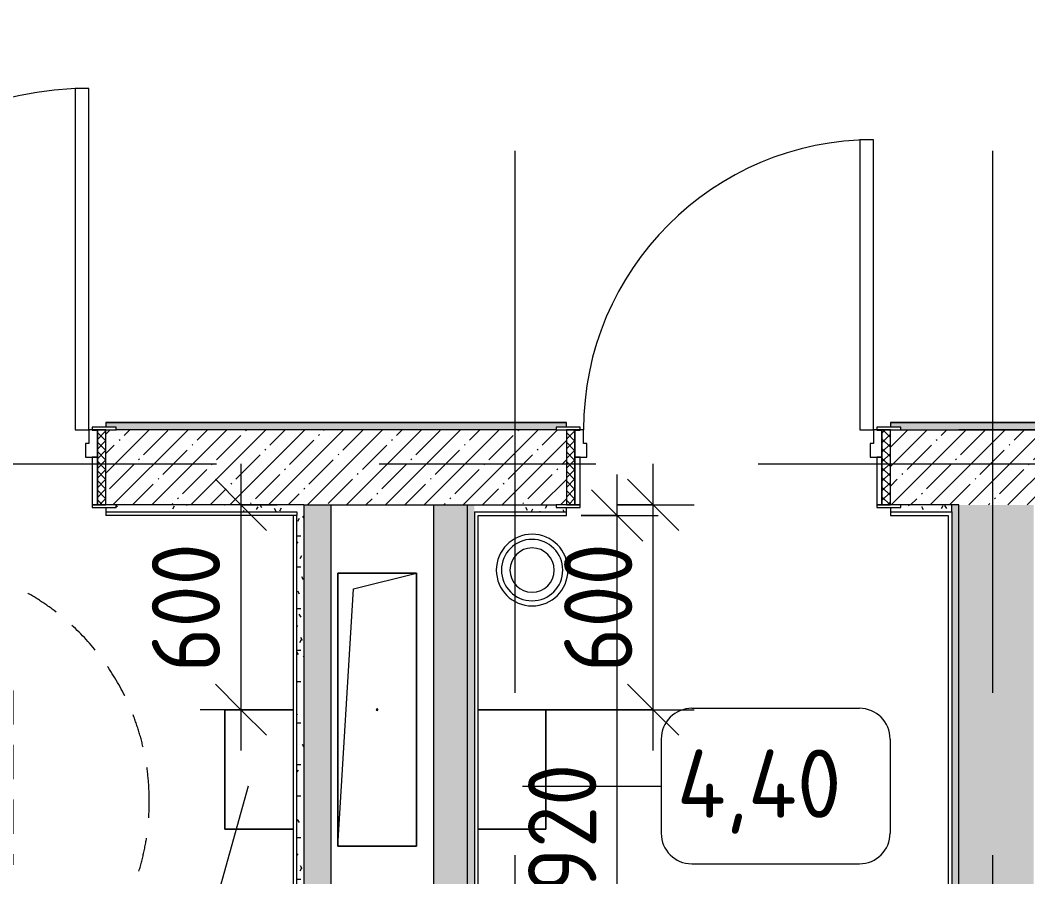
# Model space of a CAD drawing. Header units: millimetres. Extents: x 957 to 228198, y -8553 to 29000.
# Drawn here: x 58861 to 61815, y 6590 to 9100 of the extents above; entities that cross this region are included whole.
import ezdxf

# ---------------------------------------------------------------- set-up
doc = ezdxf.new("R2010")
doc.units = ezdxf.units.MM
doc.linetypes.add('200_ШТРИХ__ш1_п0_6_', pattern=[160, 100, -60])
doc.linetypes.add('Осевая', pattern=[3175, 635, -476.25, 1587.5, -476.25])
for name, color, linetype, lineweight in [('A-ANNO-DIMS', 7, 'Continuous', 9), ('A-ANNO-DIMS-100', 7, 'Continuous', 9), ('A-DOOR', 7, 'Continuous', 9), ('A-DOOR-FRAM-2', 7, 'Continuous', 9), ('A-GENM', 7, 'Continuous', 9), ('A-WALL', 7, 'Continuous', 9), ('I-FURN-IDEN', 7, 'Continuous', 9), ('I-WALL', 7, 'Continuous', 9), ('Оси-2', 7, 'Осевая', 9)]:
    doc.layers.add(name, color=color, linetype=linetype, lineweight=lineweight)
for name, color, linetype, lineweight, true_color in [('A-DOOR-1', 7, 'Continuous', 9, 0xc0c0c0), ('A-DOOR-FRAM-1', 7, 'Continuous', 9, 0xc0c0c0), ('A-WALL-1', 9, 'Continuous', 9, 0x808080), ('A-WALL-FNSH-1', 9, 'Continuous', 9, 0x808080), ('I-FURN-1', 9, 'Continuous', 9, 0x808080), ('I-FURN-2', 9, '200_ШТРИХ__ш1_п0_6_', 9, 0x808080), ('P-SANR-FIXT-2', 9, 'Continuous', 13, 0x808080)]:
    doc.layers.add(name, color=color, linetype=linetype, lineweight=lineweight, true_color=true_color)
doc.styles.add('GOST Common_3', font='GOST_Common.ttf', dxfattribs={"height": 200})
doc.styles.add('ISOCPEUR_3', font='isocpeur.ttf', dxfattribs={"width": 0.9, "height": 200})
doc.dimstyles.new('ISO-2_0_0_9К_Средний_округл2_1', dxfattribs={"dimscale": 304.8, "dimtxt": 199.196235, "dimasz": 0.492126, "dimexe": 0.393701, "dimexo": 0, "dimgap": 0, "dimtad": 1, "dimdec": 0, "dimrnd": 10, "dimzin": 0, "dimdsep": 46, "dimtxsty": 'ISOCPEUR_3', "dimblk1": 'OBLIQUE', "dimblk2": 'OBLIQUE', "dimsah": 1, "dimcen": 0.09, "dimdle": 0.393701, "dimazin": 0, "dimtfac": 1, "dimtdec": 4, "dimtix": 1, "dimtmove": 0, "dimatfit": 3, "dimfxl": 1, "dimtvp": 1, "dimtolj": 1, "dimtzin": 0, "dimarcsym": 2})
pattern_1 = [(45, (-10247.55, 0), (-57.02463, 57.02463), []), (45, (-10190.526, 0), (-57.02463, 57.02463), [100.806, -20.161, 3.353, -16.808])]
pattern_2 = [(135, (-10247.55, 0), (-75.43415, -75.43415), [106.68, -17.78, 3.556, -17.78]), (135, (-10247.55, 75.39), (-75.43415, -75.43415), []), (50, (-10247.55, 0), (127.52922, -11.15758), [13.335, -146.685]), (355, (-10247.55, 0), (-24.66966, 133.74002), [10.668, -117.348]), (100.451, (-10236.92, -0.93), (102.85973, 122.58178), [11.333, -124.663]), (46.184, (-10247.55, 35.56), (189.75516, -29.43036), [20.002, -220.027]), (96.636, (-10231.74, 33.1), (166.1822, 173.1996), [17, -186.995]), (351.184, (-10247.55, 35.56), (166.18393, 173.1976), [16.002, -176.022]), (21, (-10229.77, 26.67), (106.13027, -71.58603), [13.335, -146.685]), (326, (-10229.77, 26.67), (43.26188, 128.93175), [10.668, -117.348]), (71.451, (-10220.93, 20.7), (149.39198, 57.34505), [11.333, -124.663]), (37.5, (-10247.55, 0), (2.162228, 59.188357), [3.353, -112.573, 3.353, -115.773, -117.792]), (37.5, (-10247.55, 0), (2.162228, 59.188357), [-235.052, 3.353, -114.44]), (7.5, (-10247.55, 0), (46.77386, 70.12615), [3.353, -64.567, 3.353, -109.906, -44.894]), (7.5, (-10247.55, 0), (46.77386, 70.12615), [-181.178, 3.353, -41.542]), (327.5, (-10287.2, 0), (94.91367, -4.010093), [3.353, -41.097, 3.353, -135.331, -184.023]), (327.5, (-10287.2, 0), (94.91367, -4.010093), [-183.134, 3.353, -180.67]), (317.5, (-10304.98, 0), (103.69057, 17.79882), [3.353, -54.432, 3.353, -88.748, -130.683]), (317.5, (-10304.98, 0), (103.69057, 17.79882), [-149.885, 3.353, -127.33])]
pattern_3 = [(0, (-10247.55, 0), (121.92, 30.48), [10.058, -81.382, 10.058, -81.382, -487.68]), (0, (-10247.55, 0), (121.92, 30.48), [-182.88, 10.058, -172.822, 10.058, -81.382, -213.36]), (0, (-10247.55, 0), (121.92, 30.48), [-457.2, 10.058, -50.902, 10.058, -142.342]), (120, (-10201.83, 15.24), (-87.356454, 90.345817), [10.058, -81.382, 10.058, -81.382, -487.68]), (120, (-10201.83, 15.24), (-87.356454, 90.345817), [-182.88, 10.058, -172.822, 10.058, -81.382, -213.36]), (120, (-10201.83, 15.24), (-87.356454, 90.345817), [-457.2, 10.058, -50.902, 10.058, -142.342]), (240, (-10186.59, 76.2), (-34.563546, -120.825817), [10.058, -81.382, 10.058, -81.382, -487.68]), (240, (-10186.59, 76.2), (-34.563546, -120.825817), [-182.88, 10.058, -172.822, 10.058, -81.382, -213.36]), (240, (-10186.59, 76.2), (-34.563546, -120.825817), [-457.2, 10.058, -50.902, 10.058, -142.342])]

# ---------------------------------------------------------------- blocks, each defined once
blk = doc.blocks.new('FRT_2D_Символ _разворот МГН_1 - D1_4_Символ доступности разворота МГН _360__-18618045-План расстановки мебели и оборудования 3 этажа в осях 12-23')
at = {"layer": 'I-FURN-1'}
for p, q in [((0, 60.4), (0, -59.6)), ((-65, 0), (65, 0))]:
    blk.add_line(p, q, dxfattribs=at)
at = {"layer": 'I-FURN-2'}
for p, q in [((-300, 325.4), (-300, -185.8)), ((-300, 325.4), (-200, 325.4)), ((-200, 195.4), (-200, 325.4)), ((200, 325.4), (300, 325.4)), ((200, 195.4), (200, 325.4)), ((300, 325.4), (300, -185.8)), ((-200, 195.4), (200, 195.4)), ((-300, -185.8), (-250, -185.8)), ((-250, -185.8), (-250, -435.8)), ((300, -185.8), (250, -185.8)), ((250, -185.8), (250, -435.8)), ((-200, -435.8), (-250, -435.8)), ((-200, -435.8), (-200, -645.8)), ((200, -435.8), (250, -435.8)), ((200, -435.8), (200, -645.8)), ((-200, -645.8), (200, -645.8))]:
    blk.add_line(p, q, dxfattribs=at)
for start, end in [(360, 158.4875), (198.9521, 360)]:
    blk.add_arc((0, 0), 700, start, end, dxfattribs=at)
blk = doc.blocks.new('110_Дверь_СКБ_1Ст_Внутренняя1 - Д-7_л__950x2100h_Туалет-21784696-План расстановки мебели и оборудования 3 этажа в осях 12-23')
at = {"layer": 'A-DOOR'}
h = blk.add_hatch(dxfattribs=at)
h.set_pattern_fill('FP_30', color=256, style=0, pattern_type=2)
h.set_pattern_definition([(135, (1826.41, 174.685), (-14.14214, -14.14214), []), (225, (1826.41, 174.685), (14.14214, -14.14214), [])])
h.paths.add_polyline_path([(487.5, -110), (487.5, 110), (462.5, 110), (462.5, -110)])
at = {"layer": 'A-DOOR-FRAM-2'}
h = blk.add_hatch(dxfattribs=at)
h.set_pattern_fill('FP_31', color=256, style=0, pattern_type=2)
h.set_pattern_definition([(45, (-296.384, 174.685), (-14.1421, 14.1421), []), (135, (-296.384, 174.685), (-14.1421, -14.1421), [])])
h.paths.add_polyline_path([(-462.5, -110), (-437.5, -110), (-437.5, 110), (-462.5, 110), (-462.5, -70.9)])
at = {"layer": 'A-DOOR-1'}
for p, q in [((437.5, 960), (397.5, 960)), ((397.5, 960), (397.5, 110)), ((437.5, 110), (437.5, 960)), ((397.5, 110), (437.5, 110))]:
    blk.add_line(p, q, dxfattribs=at)
blk.add_arc((437.5, 110), 850, 90, 180, dxfattribs=at)
at = {"layer": 'A-DOOR-FRAM-1'}
for p, q in [((-422.5, 118), (-492.5, 118)), ((-492.5, 118), (-492.5, 110)), ((-492.5, 110), (-422.5, 110)), ((-437.5, 110), (-462.5, 110)), ((-462.5, 110), (-462.5, -110)), ((-412.5, 110), (-437.5, 110)), ((-437.5, 110), (-437.5, 30)), ((-437.5, -110), (-437.5, 110)), ((-422.5, 110), (-437.5, 110)), ((-437.5, 110), (-437.5, 109)), ((-437.5, 109), (-422.5, 109)), ((-422.5, 110), (-422.5, 118)), ((-422.5, 109), (-422.5, 110)), ((-412.5, 70), (-412.5, 110)), ((437.5, 110), (437.5, 70)), ((462.5, 110), (437.5, 110)), ((517.5, 118), (447.5, 118)), ((447.5, 118), (447.5, 110)), ((462.5, 110), (447.5, 110)), ((447.5, 110), (447.5, 109)), ((447.5, 110), (517.5, 110)), ((447.5, 109), (462.5, 109)), ((462.5, 30), (462.5, 110)), ((487.5, 110), (462.5, 110)), ((462.5, 110), (462.5, -110)), ((462.5, 109), (462.5, 110)), ((487.5, -110), (487.5, 110)), ((517.5, 110), (517.5, 118)), ((-402.5, 70), (-412.5, 70)), ((-402.5, 30), (-402.5, 70)), ((437.5, 70), (427.5, 70)), ((427.5, 70), (427.5, 30)), ((-437.5, 30), (-402.5, 30)), ((-422.5, 30), (-437.5, 30)), ((-437.5, 30), (-437.5, -110)), ((-422.5, -110), (-422.5, 30)), ((427.5, 30), (462.5, 30)), ((462.5, 30), (447.5, 30)), ((447.5, 30), (447.5, -110)), ((462.5, -110), (462.5, 30)), ((-422.5, -110), (-492.5, -110)), ((-492.5, -110), (-492.5, -118)), ((-492.5, -118), (-422.5, -118)), ((-462.5, -110), (-437.5, -110)), ((-437.5, -110), (-422.5, -110)), ((-422.5, -118), (-422.5, -110)), ((447.5, -110), (462.5, -110)), ((517.5, -110), (447.5, -110)), ((447.5, -110), (447.5, -118)), ((447.5, -118), (517.5, -118)), ((462.5, -110), (487.5, -110)), ((517.5, -118), (517.5, -110))]:
    blk.add_line(p, q, dxfattribs=at)
blk = doc.blocks.new('110_Дверь_СКБ_1Ст_Внутренняя1 - Д-4 1100x2100h_су мгн-31586709-План расстановки мебели и оборудования 3 этажа в осях 12-23')
at = {"layer": 'A-DOOR'}
h = blk.add_hatch(dxfattribs=at)
h.set_pattern_fill('FP_32', color=256, style=0, pattern_type=2)
h.set_pattern_definition([(135, (1751.41, 174.685), (-14.14214, -14.14214), []), (225, (1751.41, 174.685), (14.14214, -14.14214), [])])
h.paths.add_polyline_path([(537.5, -110), (562.5, -110), (562.5, 110), (537.5, 109.6)])
at = {"layer": 'A-DOOR-FRAM-2'}
h = blk.add_hatch(dxfattribs=at)
h.set_pattern_fill('FP_33', color=256, style=0, pattern_type=2)
h.set_pattern_definition([(45, (-371.384, 174.685), (-14.1421, 14.1421), []), (135, (-371.384, 174.685), (-14.1421, -14.1421), [])])
h.paths.add_polyline_path([(-537.5, -110), (-512.5, -109.3), (-512.5, 110), (-537.5, 110)])
at = {"layer": 'A-DOOR-1'}
for p, q in [((512.5, 1110), (472.5, 1110)), ((472.5, 1110), (472.5, 110)), ((512.5, 110), (512.5, 1110)), ((472.5, 110), (512.5, 110))]:
    blk.add_line(p, q, dxfattribs=at)
blk.add_arc((512.5, 110), 1000, 90, 180, dxfattribs=at)
at = {"layer": 'A-DOOR-FRAM-1'}
for p, q in [((-497.5, 118), (-567.5, 118)), ((-567.5, 118), (-567.5, 110)), ((-567.5, 110), (-497.5, 110)), ((-512.5, 110), (-537.5, 110)), ((-537.5, 110), (-537.5, -110)), ((-487.5, 110), (-512.5, 110)), ((-512.5, 110), (-512.5, 30)), ((-512.5, -110), (-512.5, 110)), ((-497.5, 110), (-512.5, 110)), ((-512.5, 110), (-512.5, 109)), ((-512.5, 109), (-497.5, 109)), ((-497.5, 110), (-497.5, 118)), ((-497.5, 109), (-497.5, 110)), ((-487.5, 70), (-487.5, 110)), ((512.5, 110), (512.5, 70)), ((537.5, 110), (512.5, 110)), ((592.5, 118), (522.5, 118)), ((522.5, 118), (522.5, 110)), ((537.5, 110), (522.5, 110)), ((522.5, 110), (522.5, 109)), ((522.5, 110), (592.5, 110)), ((522.5, 109), (537.5, 109)), ((537.5, 30), (537.5, 110)), ((562.5, 110), (537.5, 110)), ((537.5, 110), (537.5, -110)), ((537.5, 109), (537.5, 110)), ((562.5, -110), (562.5, 110)), ((592.5, 110), (592.5, 118)), ((-477.5, 70), (-487.5, 70)), ((-477.5, 30), (-477.5, 70)), ((512.5, 70), (502.5, 70)), ((502.5, 70), (502.5, 30)), ((-512.5, 30), (-477.5, 30)), ((-497.5, 30), (-512.5, 30)), ((-512.5, 30), (-512.5, -110)), ((-497.5, -110), (-497.5, 30)), ((502.5, 30), (537.5, 30)), ((537.5, 30), (522.5, 30)), ((522.5, 30), (522.5, -110)), ((537.5, -110), (537.5, 30)), ((-497.5, -110), (-567.5, -110)), ((-567.5, -110), (-567.5, -118)), ((-567.5, -118), (-497.5, -118)), ((-537.5, -110), (-512.5, -110)), ((-512.5, -110), (-497.5, -110)), ((-497.5, -118), (-497.5, -110)), ((522.5, -110), (537.5, -110)), ((592.5, -110), (522.5, -110)), ((522.5, -110), (522.5, -118)), ((522.5, -118), (592.5, -118)), ((537.5, -110), (562.5, -110)), ((592.5, -118), (592.5, -110))]:
    blk.add_line(p, q, dxfattribs=at)
blk = doc.blocks.new('GM_Отверстие прямоугольное _в плите_ - Отверстие-21991729-План расстановки мебели и оборудования 3 этажа в осях 12-23')
at = {"layer": 'A-GENM'}
for p, q in [((-115, -400), (-115, 400)), ((-115, 400), (115, 400)), ((115, 400), (-115, 400)), ((-115, 400), (-115, -400)), ((-69, 354), (115, 400)), ((115, 400), (115, -400)), ((115, -400), (115, 400)), ((-115, -400), (-69, 354)), ((115, -400), (-115, -400)), ((-115, -400), (115, -400))]:
    blk.add_line(p, q, dxfattribs=at)
for start, end in [(360, 180), (180, 360)]:
    blk.add_arc((0, 0), 2.5, start, end, dxfattribs=at)
blk = doc.blocks.new('мусорная корзина - Round_ Metal-30590745-План расстановки мебели и оборудования 3 этажа в осях 12-23')
at = {"layer": 'P-SANR-FIXT-2'}
for radius, start, end in [(105, 0, 180), (90, 360, 180), (65, 0, 180), (105, 180, 360), (90, 180, 360), (65, 180, 360)]:
    blk.add_arc((0, 0), radius, start, end, dxfattribs=at)
blk = doc.blocks.new('Марка_Мебель - В прямоуг_Balcon_Марка-25523697-План расстановки мебели и оборудования 3 этажа в осях 12-23')
at = {"layer": 'I-FURN-IDEN'}
for p, q in [((-2.455, 2.278), (2.455, 2.278)), ((-3.355, 1.378), (-3.355, -1.384)), ((3.355, 1.378), (3.355, -1.378)), ((-2.461, -2.278), (2.455, -2.278))]:
    blk.add_line(p, q, dxfattribs=at)
for centre, radius, start, end in [((-2.455, 1.378), 0.9, 90, 180), ((2.455, 1.378), 0.9, 0, 90), ((-2.461, -1.384), 0.893, 180, 270), ((2.455, -1.378), 0.9, 270, 0)]:
    blk.add_arc(centre, radius, start, end, dxfattribs=at)
blk = doc.blocks.new('DIMBLOCK31-План расстановки мебели и оборудования 3 этажа в осях 12-23')
at = {"layer": 'A-ANNO-DIMS-100'}
for p, q in [((60716.8, 6960), (60716.8, 7800)), ((60610.7, 7680), (60836.8, 7680)), ((60716.8, 7680), (60610.7, 7680)), ((60402.4, 7080), (60836.8, 7080)), ((60716.8, 7080), (60402.4, 7080))]:
    blk.add_line(p, q, dxfattribs=at)
at = {"layer": 'A-ANNO-DIMS-100', "lineweight": 20}
for p, q in [((60716.8, 7680), (60641.8, 7755)), ((60716.8, 7680), (60791.8, 7605)), ((60716.8, 7080), (60641.8, 7155)), ((60716.8, 7080), (60791.8, 7005))]:
    blk.add_line(p, q, dxfattribs=at)
at = {"layer": 'A-ANNO-DIMS-100', "color": 0, "insert": (60455.5, 7190.4), "char_height": 200, "width": 455.087, "attachment_point": 1, "rotation": 90, "line_spacing_factor": 1.149209, "style": 'ISOCPEUR_3'}
blk.add_mtext('600', dxfattribs=at)
blk = doc.blocks.new('_Oblique')
at = {"color": 0, "linetype": 'ByBlock', "lineweight": -2}
blk.add_line((-0.5, -0.5), (0.5, 0.5), dxfattribs=at)
blk = doc.blocks.new('DIMBLOCK32-План расстановки мебели и оборудования 3 этажа в осях 12-23')
at = {"layer": 'A-ANNO-DIMS-100'}
for p, q in [((59508.2, 7800), (59508.2, 6960)), ((59614.2, 7680), (59388.2, 7680)), ((59508.2, 7680), (59614.2, 7680)), ((59614.2, 7080), (59388.2, 7080)), ((59508.2, 7080), (59614.2, 7080))]:
    blk.add_line(p, q, dxfattribs=at)
at = {"layer": 'A-ANNO-DIMS-100', "lineweight": 20}
for p, q in [((59508.2, 7680), (59433.2, 7755)), ((59508.2, 7680), (59583.2, 7605)), ((59508.2, 7080), (59433.2, 7155)), ((59508.2, 7080), (59583.2, 7005))]:
    blk.add_line(p, q, dxfattribs=at)
at = {"layer": 'A-ANNO-DIMS-100', "color": 0, "insert": (59246.9, 7190.4), "char_height": 200, "width": 455.087, "attachment_point": 1, "rotation": 90, "line_spacing_factor": 1.149209, "style": 'ISOCPEUR_3'}
blk.add_mtext('600', dxfattribs=at)
blk = doc.blocks.new('DIMBLOCK92-План расстановки мебели и оборудования 3 этажа в осях 12-23')
at = {"layer": 'A-ANNO-DIMS-100'}
for p, q in [((60611.1, 5606.9), (60611.1, 7769)), ((60505.1, 7649), (60731.1, 7649)), ((60611.1, 7649), (60505.1, 7649)), ((60223.4, 5726.9), (60731.1, 5726.9)), ((60611.1, 5726.9), (60223.4, 5726.9))]:
    blk.add_line(p, q, dxfattribs=at)
at = {"layer": 'A-ANNO-DIMS-100', "lineweight": 20}
for p, q in [((60611.1, 7649), (60536.1, 7724)), ((60611.1, 7649), (60686.1, 7574)), ((60611.1, 5726.9), (60536.1, 5801.9)), ((60611.1, 5726.9), (60686.1, 5651.9))]:
    blk.add_line(p, q, dxfattribs=at)
at = {"layer": 'A-ANNO-DIMS-100', "color": 0, "insert": (60349.9, 6452.4), "char_height": 200, "width": 565.411, "attachment_point": 1, "rotation": 90, "line_spacing_factor": 1.149209, "style": 'ISOCPEUR_3'}
blk.add_mtext('1920', dxfattribs=at)

msp = doc.modelspace()

# ---------------------------------------------------------------- hatches: boundary and pattern name
at = {"layer": 'I-WALL'}
h = msp.add_hatch(dxfattribs=at)
h.set_pattern_fill('FP_68', color=256, style=0, pattern_type=2)
h.set_pattern_definition(pattern_3)
h.paths.add_polyline_path([(61472.4, 7900), (62002.4, 7900), (62002.4, 7908), (62057.4, 7908), (62057.4, 7920), (61412.4, 7920), (61412.4, 7908), (61442.4, 7908), (61442.4, 7900)])
h.paths.add_polyline_path([(60072.4, 7900), (60432.4, 7900), (60432.4, 7908), (60462.4, 7908), (60462.4, 7920), (59112.4, 7920), (59112.4, 7908), (59142.4, 7908), (59142.4, 7900), (60019.2, 7900)])
h.paths.add_polyline_path([(63852.4, 7900), (63852.4, 7920), (63457.4, 7920), (63457.4, 7908), (63512.4, 7908), (63512.4, 7900), (63846.7, 7900)])
h.paths.add_polyline_path([(57112.8, 7900), (57982.4, 7900), (57982.4, 7908), (58012.4, 7908), (58012.4, 7920), (56612.4, 7920), (56612.4, 7908), (56642.4, 7908), (56642.4, 7900), (56932.4, 7900)])
h.paths.add_polyline_path([(55382.4, 7900), (55632.4, 7900), (55632.4, 7908), (55662.4, 7908), (55662.4, 7920), (50222.4, 7920), (50222.4, 7900), (55162.4, 7900)])
h.paths.add_polyline_path([(46682.4, 7900), (47722.4, 7900), (47722.4, 7920), (40612.4, 7920), (40612.4, 7900), (46662.4, 7900)])
h.paths.add_polyline_path([(36062.4, 7900), (38112.4, 7900), (38112.4, 7920), (31882.4, 7920), (31882.4, 7900), (35982.4, 7900)])
h.paths.add_polyline_path([(29382.4, 7900), (29382.4, 7920), (28512.4, 7920), (28512.4, 7900), (28812.4, 7900)])
h = msp.add_hatch(dxfattribs=at)
h.set_pattern_fill('FP_17', color=256, style=0, pattern_type=2)
h.set_pattern_definition(pattern_1)
h.paths.add_polyline_path([(60382.5, 7680), (60462.4, 7680), (60462.4, 7900), (59112.4, 7900), (59112.4, 7680), (60200.8, 7680)])
h.paths.add_polyline_path([(61592.4, 7680), (61612.4, 7680), (61612.4, 7900), (61412.4, 7900), (61412.4, 7680), (61472.4, 7680)])
h.paths.add_polyline_path([(57982.4, 7680), (58012.4, 7680), (58012.4, 7900), (56612.4, 7900), (56612.4, 7680), (57440.9, 7680)])
h = msp.add_hatch(dxfattribs=at)
h.set_pattern_fill('FP_17', color=256, style=0, pattern_type=2)
h.set_pattern_definition(pattern_1)
h.paths.add_polyline_path([(64378.7, 7680), (65232.4, 7680), (65232.4, 7900), (63457.4, 7900), (63457.4, 7680), (63512.4, 7680)])
h.paths.add_polyline_path([(62002.4, 7680), (62057.4, 7680), (62057.4, 7900), (61612.4, 7900), (61612.4, 7680), (61832.4, 7680)])
h = msp.add_hatch(dxfattribs=at)
h.set_pattern_fill('FP_68', color=256, style=0, pattern_type=2)
h.set_pattern_definition(pattern_3)
h.paths.add_polyline_path([(59692.4, 7660), (59692.4, 7680), (59142.4, 7678.9), (59142.4, 7672), (59112.4, 7672), (59112.4, 7660), (59672.4, 7660)])
h.paths.add_polyline_path([(58012.4, 7660), (58012.4, 7672), (57982.4, 7672), (57982.4, 7680), (57312.4, 7680), (57312.4, 7660), (57982.4, 7660)])
h = msp.add_hatch(dxfattribs=at)
h.set_pattern_fill('FP_68', color=256, style=0, pattern_type=2)
h.set_pattern_definition(pattern_3)
h.paths.add_polyline_path([(59692.4, 5420), (59692.4, 7660), (59672.4, 7660), (59672.4, 5420), (59691.3, 5420)])
h = msp.add_hatch(dxfattribs=at)
h.set_pattern_fill('FP_23', color=256, style=0, pattern_type=2)
h.set_pattern_definition(pattern_2)
h.paths.add_polyline_path([(59772.4, 3980), (59772.4, 7680), (59692.4, 7680), (59692.4, 3980)])
h = msp.add_hatch(dxfattribs=at)
h.set_pattern_fill('FP_23', color=256, style=0, pattern_type=2)
h.set_pattern_definition(pattern_2)
h.paths.add_polyline_path([(60172.4, 3980), (60172.4, 7680), (60072.4, 7680), (60072.4, 3980)])
h = msp.add_hatch(dxfattribs=at)
h.set_pattern_fill('FP_68', color=256, style=0, pattern_type=2)
h.set_pattern_definition(pattern_3)
h.paths.add_polyline_path([(60181.5, 3740), (60192.4, 3740), (60192.4, 7680), (60172.4, 7680), (60172.4, 3740)])
h = msp.add_hatch(dxfattribs=at)
h.set_pattern_fill('FP_68', color=256, style=0, pattern_type=2)
h.set_pattern_definition(pattern_3)
h.paths.add_polyline_path([(61590.6, 7660), (61592.4, 7660), (61592.4, 7680), (61442.4, 7680), (61442.4, 7672), (61412.4, 7672), (61412.4, 7660), (61581.4, 7660)])
h.paths.add_polyline_path([(60399.2, 7660), (60462.4, 7660), (60462.4, 7672), (60432.4, 7672), (60432.4, 7680), (60192.4, 7680), (60192.4, 7660), (60382.5, 7660)])
h = msp.add_hatch(dxfattribs=at)
h.set_pattern_fill('FP_68', color=256, style=0, pattern_type=2)
h.set_pattern_definition(pattern_3)
h.paths.add_polyline_path([(61612.4, 140), (61612.4, 7680), (61592.4, 7680), (61592.4, 140)])
h = msp.add_hatch(dxfattribs=at)
h.set_pattern_fill('FP_17', color=256, style=0, pattern_type=2)
h.set_pattern_definition(pattern_1)
h.paths.add_polyline_path([(61612.5, 120), (61832.4, 120), (61832.4, 7680), (61612.4, 7680), (61612.4, 120)])

# ---------------------------------------------------------------- linework, layer by layer
at = {"layer": 'A-WALL'}
for p, q in [((61442.4, 7900), (62002.4, 7900)), ((62002.4, 7900), (61612.4, 7900)), ((59112.4, 7660), (59672.4, 7660)), ((59692.4, 7680), (59142.4, 7680)), ((59692.4, 7680), (59692.4, 5400)), ((60192.4, 7680), (60432.4, 7680)), ((60192.4, 7660), (60192.4, 3740)), ((61612.4, 7680), (61442.4, 7680)), ((61592.4, 7660), (61592.4, 140)), ((61612.4, 120), (61612.4, 7680))]:
    msp.add_line(p, q, dxfattribs=at)
at = {"layer": 'A-WALL-1'}
for p, q in [((60462.4, 7920), (59112.4, 7920)), ((59112.4, 7920), (59112.4, 7908)), ((60462.4, 7908), (60462.4, 7920)), ((62057.4, 7920), (61412.4, 7920)), ((61412.4, 7920), (61412.4, 7908)), ((60432.4, 7900), (59142.4, 7900)), ((59112.4, 7672), (59112.4, 7660)), ((59672.4, 7660), (59672.4, 7649)), ((59692.4, 7680), (60192.4, 7680)), ((59772.4, 3980), (59772.4, 7680)), ((60072.4, 7680), (60072.4, 3980)), ((60172.4, 3760), (60172.4, 7680)), ((60192.4, 7660), (60462.4, 7660)), ((60462.4, 7660), (60462.4, 7672)), ((61412.4, 7672), (61412.4, 7660)), ((61412.4, 7660), (61592.4, 7660)), ((61592.4, 7660), (61592.4, 7680))]:
    msp.add_line(p, q, dxfattribs=at)
at = {"layer": 'A-WALL-FNSH-1'}
for p, q in [((60462.4, 7921), (59112.4, 7921)), ((59112.4, 7921), (59112.4, 7920)), ((60462.4, 7920), (60462.4, 7921)), ((62057.4, 7921), (61412.4, 7921)), ((61412.4, 7921), (61412.4, 7920)), ((59112.4, 7660), (59112.4, 7649)), ((60462.4, 7649), (60462.4, 7660)), ((61412.4, 7660), (61412.4, 7649)), ((59672.4, 7649), (59112.4, 7649)), ((59661.4, 7649), (59661.4, 5431)), ((59672.4, 5420), (59672.4, 7649)), ((60203.4, 7649), (60462.4, 7649)), ((60203.4, 5560.2), (60203.4, 7649)), ((61412.4, 7649), (61581.4, 7649)), ((61581.4, 7649), (61581.4, 151))]:
    msp.add_line(p, q, dxfattribs=at)
at = {"layer": 'I-FURN-1'}
for p, q in [((59661.4, 7080), (59460.8, 7080)), ((59460.8, 7080), (59460.8, 6730)), ((59460.8, 6730), (59460.8, 7080)), ((59460.8, 7080), (59661.4, 7080)), ((60402.4, 7080), (60203.4, 7080)), ((60203.4, 7080), (60402.4, 7080)), ((60402.4, 6730), (60402.4, 7080)), ((60402.4, 7080), (60402.4, 6730)), ((59460.8, 6730), (59661.4, 6730)), ((59661.4, 6730), (59460.8, 6730)), ((60203.4, 6730), (60402.4, 6730)), ((60402.4, 6730), (60203.4, 6730))]:
    msp.add_line(p, q, dxfattribs=at)
at = {"layer": 'I-FURN-IDEN'}
for p, q in [((59529.3, 6856.2), (59348.7, 6206.5)), ((60334, 6856.2), (60740.2, 6856.2))]:
    msp.add_line(p, q, dxfattribs=at)
at = {"layer": 'Оси-2'}
for p, q in [((60312.4, -331.5), (60312.4, 24850)), ((61712.4, -331.5), (61712.4, 24850)), ((28163.2, 7800), (72002.4, 7800))]:
    msp.add_line(p, q, dxfattribs=at)

# ---------------------------------------------------------------- block references
at = {"layer": 'A-DOOR-1'}
for name, p in [('110_Дверь_СКБ_1Ст_Внутренняя1 - Д-4 1100x2100h_су мгн-31586709-План расстановки мебели и оборудования 3 этажа в осях 12-23', (58549.9, 7790)), ('110_Дверь_СКБ_1Ст_Внутренняя1 - Д-7_л__950x2100h_Туалет-21784696-План расстановки мебели и оборудования 3 этажа в осях 12-23', (60924.9, 7790))]:
    msp.add_blockref(name, p, dxfattribs=at)
at = {"layer": 'A-GENM'}
msp.add_blockref('GM_Отверстие прямоугольное _в плите_ - Отверстие-21991729-План расстановки мебели и оборудования 3 этажа в осях 12-23', (59907.4, 7080), dxfattribs=at)
at = {"layer": 'I-FURN-1'}
msp.add_blockref('FRT_2D_Символ _разворот МГН_1 - D1_4_Символ доступности разворота МГН _360__-18618045-План расстановки мебели и оборудования 3 этажа в осях 12-23', (58539.5, 6811.2), dxfattribs=at)
at = {"layer": 'I-FURN-IDEN', "xscale": 99.99999999999993, "yscale": 99.99999999999993, "zscale": 99.99999999999993}
msp.add_blockref('Марка_Мебель - В прямоуг_Balcon_Марка-25523697-План расстановки мебели и оборудования 3 этажа в осях 12-23', (61075.7, 6856.2), dxfattribs=at)
at = {"layer": 'P-SANR-FIXT-2'}
msp.add_blockref('мусорная корзина - Round_ Metal-30590745-План расстановки мебели и оборудования 3 этажа в осях 12-23', (60361.7, 7489), dxfattribs=at)

# ---------------------------------------------------------------- texts
at = {"layer": 'I-FURN-IDEN', "insert": (60786.2, 6963.2), "char_height": 200, "width": 665.401, "attachment_point": 1, "style": 'GOST Common_3'}
msp.add_mtext('4,40', dxfattribs=at)

# ---------------------------------------------------------------- dimensions: what is measured, and where the dimension line sits
at = {"layer": 'A-ANNO-DIMS'}
for base, p1, p2, override, picture, middle in [((59508.2, 7080), (59614.2, 7680), (59614.2, 7080), {"dimpost": '<>', "dimfxl": 600}, 'DIMBLOCK32-План расстановки мебели и оборудования 3 этажа в осях 12-23', (59408.2, 7380)), ((60716.8, 7680), (60402.4, 7080), (60610.7, 7680), {"dimpost": '<>', "dimfxl": 635.126834}, 'DIMBLOCK31-План расстановки мебели и оборудования 3 этажа в осях 12-23', (60616.8, 7380)), ((60611.1, 7649), (60223.4, 5726.9), (60505.1, 7649), {"dimpost": '<>', "dimfxl": 1942.610405}, 'DIMBLOCK92-План расстановки мебели и оборудования 3 этажа в осях 12-23', (60511.1, 6688))]:
    dim = msp.add_linear_dim(base=base, p1=p1, p2=p2, angle=90, dimstyle='ISO-2_0_0_9К_Средний_округл2_1', override=override, dxfattribs=at)
    dim.commit()
    dim.dimension.update_dxf_attribs({"geometry": picture, "text_midpoint": middle})

doc.saveas('drawing.dxf')
